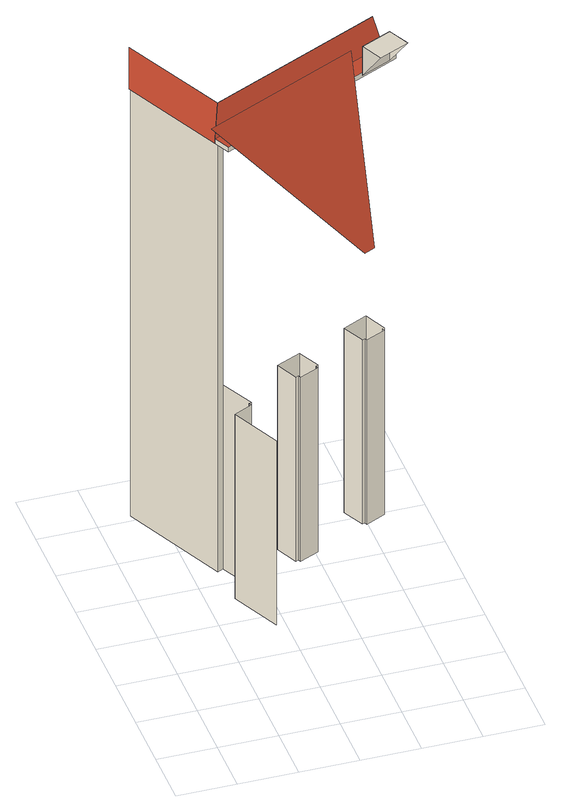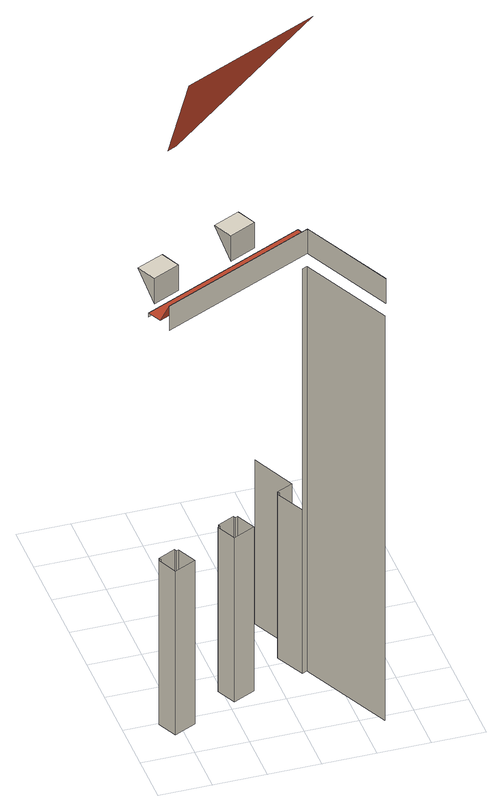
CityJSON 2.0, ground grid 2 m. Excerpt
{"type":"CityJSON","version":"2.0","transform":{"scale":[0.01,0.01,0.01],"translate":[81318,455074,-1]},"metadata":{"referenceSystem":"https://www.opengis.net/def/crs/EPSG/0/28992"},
"CityObjects":{
"building1":{"type":"Building","attributes":{"Volume":104797.07,"Dakoppervlakte":8542.52,"Muuroppervlakte":13883.88,"Vloeroppervlakte":5073.26,"hoogte_Z_max_in_m_NAP":34.28,"GEB_DOEL":"kantoorfunctie - kantoorfunctie,woonfunctie","yearOfConstruction":1620,"measuredHeight":34.75},"children":["building1-1","building1-2"],"geometry":[{"type":"MultiSurface","lod":"2","boundaries":[[[0,1,2,3]],[[4,0,5,6]],[[1,7,8,2]],[[1,0,4]],[[9,10,11,12]],[[13,14,15,16]],[[17,18,19,20]],[[21,22,18,17]],[[16,15,23,24,25]],[[26,27,22,21]],[[25,24,28,29]],[[29,28,27,26]],[[30,31,32]],[[33,34,31,30]],[[35,33,30,32]],[[36,37,4,6]],[[37,38,1,4]],[[38,39,7,1]],[[40,41,42,43]],[[35,34,33]],[[44,45,41,40]],[[46,47,45,44]],[[48,49,47,46]],[[43,42,50,51]],[[52,53,48,46,44,40,43,51]],[[53,54,49,48]],[[52,55,54,53]],[[51,50,55,52]],[[6,5,56,36]],[[57,58,59]],[[60,61,62,63]],[[64,65,61,60]],[[66,67,58,57]],[[68,69,65,64]],[[66,57,59,70]],[[71,72,69,68]],[[63,62,73,74]],[[75,76,71,68,64,60,63,74]],[[76,77,72,71]],[[74,73,78,75]]],"semantics":{"surfaces":[{"type":"RoofSurface"},{"type":"WallSurface"},{"type":"GroundSurface"}],"values":[0,1,1,1,0,1,1,1,1,1,1,1,null,null,null,0,0,1,1,null,1,1,1,1,2,1,1,1,1,null,1,1,null,1,null,1,1,2,1,1]}}]},
"building1-1":{"type":"BuildingInstallation","parents":["building1"],"geometry":[{"type":"MultiSurface","lod":"2","boundaries":[[[35,33,30,32]],[[33,34,31,30]],[[35,34,33]],[[30,31,32]]],"semantics":{"surfaces":[{"type":"RoofSurface"},{"type":"WallSurface"}],"values":[0,1,1,1]}}]},
"building1-2":{"type":"BuildingInstallation","parents":["building1"],"geometry":[{"type":"MultiSurface","lod":"2","boundaries":[[[66,57,59,70]],[[66,67,58,57]],[[70,67,66]],[[57,58,59]]],"semantics":{"surfaces":[{"type":"RoofSurface"},{"type":"WallSurface"}],"values":[0,1,1,1]}}]}
},
"vertices":[
[229,733,1807],[258,796,1911],[88,1156,1911],[64,1084,1807],[229,733,1824],[255,678,1807],[255,678,1824],[258,796,1804],[88,1156,1804],[29,149,2321],[496,54,1801],[533,72,1801],[563,401,2321],[114,1224,53],[114,1224,1804],[282,866,1804],[282,866,53],[290,719,53],[290,719,761],[370,548,761],[370,548,53],[353,749,53],[353,749,761],[302,876,1804],[302,876,761],[302,876,53],[348,758,53],[348,758,761],[357,762,761],[357,762,53],[434,743,1942],[434,743,1830],[469,668,1942],[537,792,1942],[537,792,1830],[573,717,1942],[898,981,1824],[872,1036,1824],[853,1076,1911],[853,1076,1804],[529,843,53],[529,843,761],[493,919,761],[493,919,53],[538,847,53],[538,847,761],[542,839,53],[542,839,761],[608,870,53],[608,870,761],[577,959,761],[577,959,53],[613,883,53],[604,878,53],[604,878,761],[613,883,761],[898,981,1807],[762,898,1942],[762,898,1831],[797,823,1942],[784,964,53],[784,964,761],[748,1040,761],[748,1040,53],[793,968,53],[793,968,761],[866,946,1942],[866,946,1831],[797,959,53],[797,959,761],[901,872,1942],[863,990,53],[863,990,761],[832,1080,761],[832,1080,53],[868,1003,53],[859,999,53],[859,999,761],[868,1003,761]
]}
